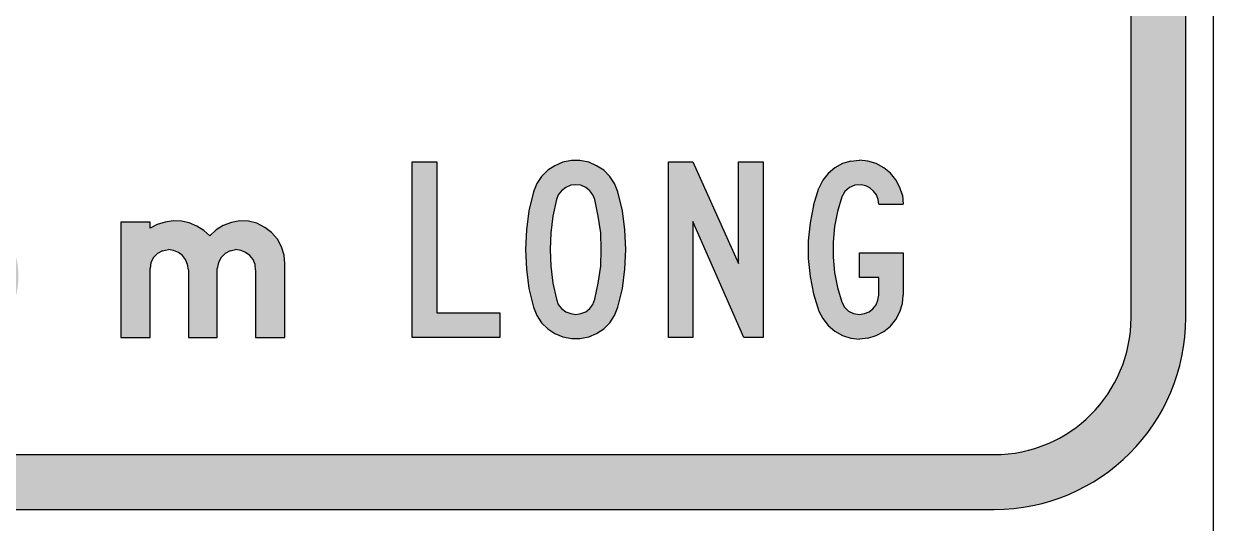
# Model space of a CAD drawing. Extents: x 180.9 to 217.6, y 182.9 to 217.2.
# Drawn here: x 199.52 to 217.62, y 198.24 to 205.83 of the extents above; entities that cross this region are included whole.
import ezdxf

# ---------------------------------------------------------------- set-up
doc = ezdxf.new("R2010")
doc.units = 0
doc.layers.add('L18', color=4, linetype='CONTINUOUS')

msp = doc.modelspace()

# ---------------------------------------------------------------- hatches: boundary and pattern name
at = {"layer": 'L18'}
h = msp.add_hatch(color=256, dxfattribs=at)
edge = h.paths.add_edge_path(flags=16)
edge.add_line((214.283157142012, 215.9774994153332), (184.2831571419953, 215.9774994153332))
edge.add_arc((184.2831571419953, 213.8941660811582), 2.083333334174995, 90, 180)
edge.add_line((182.1998238078203, 213.8941660811582), (182.1998238078203, 201.3609202478166))
edge.add_arc((184.2832404753203, 201.3609202478166), 2.0834166675, 180, 270)
edge.add_line((184.2832404753203, 199.2775035803165), (214.283073808687, 199.2775035803165))
edge.add_arc((214.283073808687, 201.3609202478165), 2.083416667500003, 270, 360)
edge.add_line((216.366490476187, 201.3609202478165), (216.366490476187, 213.8941660811582))
edge.add_arc((214.283157142012, 213.8941660811582), 2.083333334174995, 3.90826559100344e-13, 90.0000000000002)
edge = h.paths.add_edge_path()
edge.add_line((214.283157142012, 216.8108327478332), (184.2831571419953, 216.8108327478332))
edge.add_arc((184.2831571419953, 213.8941660811582), 2.916666666674999, 90, 180)
edge.add_line((181.3664904753203, 213.8941660811582), (181.3664904753203, 201.3609202478166))
edge.add_arc((184.2832404753203, 201.3609202478166), 2.91675, 180, 270)
edge.add_line((184.2832404753203, 198.4441702478165), (214.283073808687, 198.4441702478165))
edge.add_arc((214.283073808687, 201.3609202478165), 2.91675, 270.0000000000002, 360)
edge.add_line((217.199823808687, 201.3609202478165), (217.199823808687, 213.8941660811582))
edge.add_arc((214.283157142012, 213.8941660811582), 2.916666666674999, 0, 90.00000000000027)
h = msp.add_hatch(color=256, dxfattribs=at)
h.paths.add_polyline_path([(197.4846000223134, 201.4340518256571), (197.4602007121398, 201.4324252049788), (197.4363436088589, 201.427726078575), (197.4132094481018, 201.4199544464457), (197.391340436761, 201.4091103085908), (197.3709173104675, 201.3955551362721), (197.3526630117451, 201.3794696651206), (197.3365775405936, 201.3610346307672), (197.3230223682749, 201.3407922401047), (197.31217823042, 201.3189232287639), (197.3044065982906, 201.2957890680067), (197.2995267362559, 201.2717512290949), (197.2980808512086, 201.2475326545523), (197.2995267362559, 201.2231333443787), (197.3044065982906, 201.1990955054669), (197.31217823042, 201.1759613447097), (197.3230223682749, 201.154092333369), (197.3365775405936, 201.1338499427064), (197.3526630117451, 201.115414908353), (197.3709173104675, 201.0993294372016), (197.391340436761, 201.0857742648829), (197.4132094481018, 201.074930127028), (197.4363436088589, 201.0671584948986), (197.4602007121398, 201.0624593684948), (197.4846000223134, 201.0608327478166), (197.508999332487, 201.0624593684948), (197.5328564357678, 201.0671584948986), (197.555990596525, 201.074930127028), (197.5778596078658, 201.0857742648829), (197.5981019985283, 201.0993294372016), (197.6165370328817, 201.115414908353), (197.6326225040332, 201.1338499427064), (197.6461776763518, 201.154092333369), (197.6570218142068, 201.1759613447097), (197.6647934463361, 201.1990955054669), (197.6694925727399, 201.2231333443787), (197.6711191934182, 201.2475326545523), (197.6694925727399, 201.2717512290949), (197.6647934463361, 201.2957890680067), (197.6570218142068, 201.3189232287639), (197.6461776763518, 201.3407922401047), (197.6326225040332, 201.3610346307672), (197.6165370328817, 201.3794696651206), (197.5981019985283, 201.3955551362721), (197.5778596078658, 201.4091103085908), (197.555990596525, 201.4199544464457), (197.5328564357678, 201.427726078575), (197.508999332487, 201.4324252049788)])
h.paths.add_polyline_path([(198.2796933273747, 201.5174784330002), (197.9863593983989, 201.2241445040243), (198.0376883175789, 201.1901662054122), (198.090824593068, 201.1592604125257), (198.1457682248663, 201.1314271253647), (198.202157741712, 201.1068470795602), (198.259812407974, 201.0855202751121), (198.3187322236525, 201.0676274476515), (198.3783749818546, 201.0531685971783), (198.4389214182113, 201.0421437236924), (198.5000100614607, 201.034552827194), (198.5612794403411, 201.0305766433139), (198.6229102904832, 201.030215172052), (198.6843604049945, 201.0334684134085), (198.745449048244, 201.0401556317524), (198.8059954846007, 201.0504575627145), (198.8659997140646, 201.0641934706641), (198.9110028861626, 201.0773871717209), (198.955102380106, 201.0938341141343), (198.9975752533711, 201.113534297904), (199.0386022415889, 201.1363069873994), (199.0778218734976, 201.1621521826203), (199.1148726778353, 201.1908891479359), (199.1497546546019, 201.2223371477152), (199.1822870681667, 201.2561347106964), (199.2121084472678, 201.2924625725104), (199.2392187919051, 201.3307785262645), (199.2724741479936, 201.38517995117), (199.3030184696183, 201.4412079967539), (199.3303095498865, 201.4988626630159), (199.3547088600601, 201.5577824786943), (199.3758549288772, 201.6179674437892), (199.3939284919688, 201.6792368226696), (199.408568078073, 201.7412291440736), (199.4199544228206, 201.8039444080013), (199.4280875262118, 201.8672018788217), (199.4329673882465, 201.930820820904), (199.434232537663, 201.9946204986171), (199.4322444457229, 202.0584201763303), (199.4270031124263, 202.1220391184125), (199.4183278021424, 202.1851158536021), (199.4062185148711, 202.2478311175298), (199.3910367218741, 202.3096427033028), (199.3724209518898, 202.3707313465523), (199.3556125382147, 202.4146501048647), (199.335731618814, 202.4571229781299), (199.3129589293187, 202.4981499663477), (199.2874752053596, 202.5375503338873), (199.2590997113058, 202.5749626094868), (199.2283746540502, 202.6103867931462), (199.1951192979618, 202.6436421492347), (199.1596951143023, 202.6743672064903), (199.1222828387028, 202.7025619649131), (199.0828824711632, 202.7282264245031), (199.0418554829454, 202.7509991139985), (198.9993826096803, 202.7706992977683), (198.9527528169041, 202.7878691827053), (198.9050386103424, 202.8017858262858), (198.8564207256261, 202.8122684928788), (198.8070798983861, 202.8193171824846), (198.7575583355153, 202.8227511594719), (198.7078560370135, 202.8227511594719), (198.6583344741427, 202.8193171824846), (198.6091743825337, 202.8122684928788), (198.5605564978174, 202.8017858262858), (198.5128422912557, 202.7878691827053), (198.4662124984795, 202.7706992977683), (198.4927806362241, 203.35736715572), (199.3458528141453, 203.35736715572), (199.3458528141453, 203.7307669691914), (198.1197422940145, 203.7307669691914), (198.0396764095189, 202.3707313465523), (198.4128954873594, 202.3441632088077), (198.4398250963658, 202.3687432546122), (198.4691042685742, 202.3907930015839), (198.5000100614607, 202.4101317140918), (198.5327232106564, 202.4265786565052), (198.5668822448995, 202.439772357562), (198.6019449572971, 202.4498935528933), (198.6379113478492, 202.4567615068681), (198.6742392096633, 202.4603762194864), (198.7109285427391, 202.4603762194864), (198.7472564045531, 202.4573037137608), (198.7832227951053, 202.4506164954169), (198.8184662431338, 202.4408567713475), (198.8526252773769, 202.4278438059216), (198.8855191622035, 202.4117583347701), (198.916605690721, 202.3926003578931), (198.9460655985602, 202.3707313465523), (198.9713685868883, 202.3479586570569), (198.9943220120146, 202.3228364043597), (199.014925873939, 202.2955453240914), (199.0329994370305, 202.266627623145), (199.0481812300274, 202.2360833015202), (199.0606519885606, 202.20445456611), (199.0698695057373, 202.1715606812834), (199.0761952528193, 202.138124589564), (199.0792677585449, 202.1041462909519), (199.0794484941758, 202.0416117626552), (199.0756530459266, 201.9792579699893), (199.0680621494281, 201.9170849129544), (199.0564950690496, 201.855815534074), (199.0411325404217, 201.7950883620864), (199.0221552991756, 201.7356263395152), (198.9993826096803, 201.6774294663604), (198.9829356672669, 201.6443548459029), (198.9637776903899, 201.6127261104927), (198.94208941468, 201.5829047313916), (198.9178708401374, 201.5548907085997), (198.8914834380237, 201.5290455133788), (198.86310794397, 201.5055498813598), (198.8327443579761, 201.4845845481736), (198.8007541513041, 201.4659687781893), (198.7673180595847, 201.4502447782996), (198.7327975540799, 201.4374125485046), (198.6943008646949, 201.4271106175424), (198.6550812327862, 201.4197004566749), (198.6155001296157, 201.4155435371638), (198.5757382908143, 201.4146398590093), (198.5359764520129, 201.4168086865803), (198.4963953488424, 201.4220500198768), (198.4575371881956, 201.4305445945298), (198.4194019700724, 201.4421116749084), (198.3823511657347, 201.4567512610126), (198.3465655108135, 201.4742826172114), (198.3122257409395, 201.4945250078739)])
h.paths.add_polyline_path([(197.0038703861729, 203.327257559497), (196.9371789383651, 203.23309429579), (196.8733792606519, 203.136762204512), (196.8124713530333, 203.0388034925558), (196.7544552155095, 202.9388566886595), (196.6993308480803, 202.837283264085), (196.6474597220075, 202.7342639544632), (196.5984803660294, 202.6296180241631), (196.5527542514078, 202.5235262088157), (196.5102813781427, 202.4161692440519), (196.4708810106031, 202.3075471298717), (196.43473388442, 202.197840601906), (196.4018399995933, 202.0870496601548), (196.3723800917541, 201.9755357758799), (196.3461734252714, 201.8629374778196), (196.3232200001451, 201.7497969728664), (196.3038812876371, 201.6359335253897), (196.2877958164857, 201.5215278710202), (196.2751443223216, 201.4067607453889), (196.265746069514, 201.2916321484957), (196.2599625293247, 201.1763228159716), (196.2576129661228, 201.0608327478166), (195.8843938882823, 201.0608327478166), (195.8869241871151, 201.1868054825647), (195.8930691985662, 201.3125974816818), (195.9030096582666, 201.4382087451681), (195.9165648305852, 201.5634585373926), (195.9339154511531, 201.6883468583552), (195.9548807843393, 201.8125122367941), (195.9794608301438, 201.9361354083403), (196.0078363241975, 202.058854901732), (196.0398265308696, 202.180670716969), (196.075250714529, 202.3015828540515), (196.1144703464377, 202.4214105773485), (196.1571239553338, 202.539973151229), (196.2032115412172, 202.6572705756932), (196.2527331040881, 202.7729413794791), (196.3056886439463, 202.8873470338486), (196.3620781607919, 202.999945331909), (196.4217209189941, 203.1109170092911), (196.4846169185526, 203.2200813303641), (196.5507661594677, 203.327257559497), (195.5379236838172, 203.327257559497), (195.5379236838172, 203.7274062463439), (197.0038703861729, 203.7274062463439)])
h.paths.add_polyline_path([(194.5783409700681, 202.6339644975189), (194.46989811315, 202.5681411040184), (194.3671378513543, 202.4947409170214), (194.2695866350874, 202.4142374861216), (194.1786651131299, 202.3266308113188), (194.0943732854818, 202.2323944422065), (194.0171847017366, 202.1320019283785), (193.9470993618944, 202.0264003690216), (193.8855379147356, 201.9160633137294), (193.8320268106669, 201.8014643120954), (193.7875131488752, 201.6835504633068), (193.7510498301735, 201.5623217673634), (193.7240575033424, 201.4387253234524), (193.7065361683818, 201.3132346811673), (193.6980122756983, 201.1872704892887), (193.6984858252918, 201.0608327478166), (195.1645953668566, 201.0608327478166), (195.1645953668566, 201.4339898275172), (194.1251540090611, 201.4339898275172), (194.1559347326405, 201.5452739819964), (194.1957128984969, 201.6537168389145), (194.2440149570369, 201.7588448486779), (194.3008409082603, 201.8597109120994), (194.3652436529802, 201.9553679299922), (194.4376967407901, 202.0458159023562), (194.5167795229094, 202.1301077300043), (194.6024919993381, 202.2072963137495), (194.6943606204826, 202.2778552031853), (194.791438287156, 202.3403637495311), (194.8610500774047, 202.3867716096969), (194.9249792725311, 202.4402827137656), (194.9832258725351, 202.5004235121438), (195.0338956790427, 202.5662469056443), (195.0774622416473, 202.6377528942671), (195.1125049115685, 202.7135208292317), (195.1394972383996, 202.792603611351), (195.1574921229537, 202.8740541414379), (195.1664895652307, 202.9569253203054), (195.1660160156372, 203.0402700487665), (195.1565450237666, 203.1236147772275), (195.1385501392126, 203.2050653073145), (195.1110842627879, 203.2836745398402), (195.0755680432732, 203.3594424748048), (195.0315279310751, 203.4304749138341), (194.980384574974, 203.4962983073346), (194.9221379749699, 203.5559655561192), (194.85773523025, 203.6090031105944), (194.7876498904078, 203.6544638715732), (194.7133026042238, 203.6923478390555), (194.6351669212916, 203.7217079138543), (194.5541899407982, 203.742070546376), (194.4713187619306, 203.7539092862142), (194.3964979261531, 203.7562770341819), (194.3216770903755, 203.750120889466), (194.2478033537851, 203.7363879512536), (194.1762973651622, 203.7141311203578), (194.1071591245071, 203.684771045559), (194.0418092806001, 203.6478341772638), (193.9807213830349, 203.6042676146591), (193.9248425309985, 203.5540713577451), (193.875119823678, 203.4981925057087), (193.8310797114798, 203.4371046081435), (193.7941428431846, 203.3717547642366), (193.7647827683858, 203.3026165235814), (193.7429994870835, 203.230636985365), (193.7287929992776, 203.1572367983681), (193.7231104041553, 203.0824159625905), (193.7250046025294, 203.0071215772195), (194.09816168223, 203.0071215772195), (194.1028971781653, 203.0630004292559), (194.1166301163776, 203.1169850829181), (194.13841339768, 203.1686019886127), (194.1682470220723, 203.2154833983721), (194.205657439961, 203.2576293121961), (194.2487504529721, 203.2926719821173), (194.297052511512, 203.3206114081354), (194.3496165163938, 203.3405004910637), (194.4040747196495, 203.3513921317148), (194.4599535716859, 203.353286330089), (194.5153588741288, 203.3466566357795), (194.5688699781975, 203.3310294991931), (194.6195397847051, 203.3068784699231), (194.6654740952774, 203.2751506471567), (194.7057258107273, 203.2363195804874), (194.7388742822743, 203.1918059186956), (194.7649195099184, 203.1420832113752), (194.782440844879, 203.0890456568999), (194.791438287156, 203.0336403544571), (194.7919118367495, 202.9739731056725), (194.7838614936595, 202.9147794064814), (194.767287257886, 202.8574799056644), (194.7431362286161, 202.8030217024086), (194.7114084058497, 202.752351895901), (194.6725773391803, 202.7064175853288), (194.6280636773886, 202.6671129690659)])
h.paths.add_polyline_path([(191.3169993510407, 201.0608327478166), (191.7424493510408, 201.0608327478166), (191.1264993510408, 202.4451327478166), (191.6852993510407, 203.7278327478166), (191.2598493510407, 203.7278327478166), (190.9423493510407, 202.9277327478165), (190.6184993510408, 203.7278327478166), (190.1930493510407, 203.7278327478166), (190.7518493510407, 202.4451327478166), (190.1422493510407, 201.0608327478166), (190.5676993510407, 201.0608327478166), (190.9423493510407, 201.9688827478166)])
h.paths.add_polyline_path([(188.0403993510407, 201.0608327478166), (188.6499993510407, 203.7278327478166), (189.0817993510407, 203.7278327478166), (189.6913993510407, 201.0608327478166), (189.3167493510408, 201.0608327478166), (189.1325993510407, 201.8101327478166), (188.5991993510407, 201.8101327478166), (188.4150493510408, 201.0608327478166)])
h.paths.add_polyline_path([(188.6817493510407, 202.1847827478165), (189.0500493510407, 202.1847827478165), (188.8658993510408, 202.9785327478166)], flags=16)
h.paths.add_polyline_path([(185.6781993510407, 201.0608327478166), (185.6781993510407, 203.7278327478166), (186.1099993510408, 203.7278327478166), (186.5354493510407, 202.2609827478166), (186.9862993510407, 203.7278327478166), (187.4117493510408, 203.7278327478166), (187.4117493510408, 201.0608327478166), (187.0370993510408, 201.0608327478166), (187.0370993510408, 202.5530827478166), (186.5354493510407, 201.0608327478166), (186.0528493510407, 202.5530827478166), (186.0528493510407, 201.0608327478166)])
h.paths.add_polyline_path([(200.9932703974494, 201.0608327478166), (201.4377703974493, 201.0608327478166), (201.4377703974493, 202.1085827478166), (201.4504703974494, 202.1974827478166), (201.4885703974493, 202.2736827478166), (201.5520703974493, 202.3371827478165), (201.6282703974493, 202.3752827478166), (201.7171703974493, 202.3943327478166), (201.7933703974493, 202.3816327478166), (201.8695703974493, 202.3498827478166), (201.9330703974493, 202.3054327478166), (201.9775203974493, 202.2419327478165), (202.0092703974493, 202.1657327478165), (202.0219703974493, 202.0895327478166), (202.0219703974493, 201.0608327478166), (202.4601203974493, 201.0608327478166), (202.4601203974493, 202.1085827478166), (202.4791703974493, 202.1974827478166), (202.5172703974493, 202.2736827478166), (202.5807703974493, 202.3371827478165), (202.6569703974493, 202.3752827478166), (202.7395203974493, 202.3943327478166), (202.8220703974493, 202.3816327478166), (202.8919203974493, 202.3498827478166), (202.9554203974493, 202.3054327478166), (203.0062203974493, 202.2419327478165), (203.0379703974493, 202.1657327478165), (203.0443203974493, 202.0895327478166), (203.0443203974493, 201.0608327478166), (203.4888203974493, 201.0608327478166), (203.4888203974493, 202.1847827478165), (203.4761203974493, 202.3117827478166), (203.4380203974493, 202.4387827478166), (203.3745203974493, 202.5530827478166), (203.2856203974493, 202.6546827478166), (203.1840203974493, 202.7308827478166), (203.0633703974493, 202.7943827478165), (202.9363703974493, 202.8261327478166), (202.8030203974493, 202.8324827478166), (202.6760203974493, 202.8070827478166), (202.5490203974493, 202.7626327478166), (202.4410703974493, 202.6927827478166), (202.3458203974493, 202.6038827478166), (202.2569203974493, 202.6864327478166), (202.1489703974493, 202.7499327478166), (202.0346703974493, 202.8007327478166), (201.9140203974493, 202.8261327478166), (201.7870203974493, 202.8324827478166), (201.6663703974493, 202.8134327478166), (201.5457203974493, 202.7753327478165), (201.4377703974493, 202.7181827478166), (201.4377703974493, 202.8134327478166), (200.9932703974494, 202.8134327478166)])
h.paths.add_polyline_path([(212.5254347211668, 201.7021827478166), (212.5254347211668, 201.9688827478166), (212.2333347211668, 201.9688827478166), (212.2333347211668, 202.3435327478166), (212.9000847211668, 202.3435327478166), (212.9000847211668, 201.7021827478166), (212.8873847211668, 201.5751827478166), (212.8492847211668, 201.4481827478166), (212.7857847211668, 201.3338827478166), (212.7032347211668, 201.2322827478166), (212.6016347211668, 201.1497327478166), (212.4873347211668, 201.0862327478166), (212.3603347211668, 201.0481327478166), (212.2333347211668, 201.0354327478166), (212.0999847211668, 201.0481327478166), (211.9729847211668, 201.0862327478166), (211.8586847211668, 201.1560827478166), (211.7570847211668, 201.2386327478166), (211.6745347211668, 201.3465827478166), (211.6173847211668, 201.4608827478166), (211.5348347211668, 201.7212327478165), (211.4840347211668, 201.9879327478166), (211.4522847211668, 202.2609827478166), (211.4522847211668, 202.5276827478166), (211.4840347211668, 202.8007327478166), (211.5348347211668, 203.0674327478166), (211.6173847211668, 203.3277827478166), (211.6745347211668, 203.4484327478166), (211.7570847211668, 203.5500327478165), (211.8586847211668, 203.6389327478166), (211.9729847211668, 203.7024327478165), (212.0999847211668, 203.7405327478166), (212.2333347211668, 203.7532327478166), (212.3603347211668, 203.7405327478166), (212.4873347211668, 203.7024327478165), (212.6016347211668, 203.6389327478166), (212.7032347211668, 203.5563827478165), (212.7857847211668, 203.4547827478166), (212.8492847211668, 203.3404827478166), (212.8873847211668, 203.2198327478166), (212.9000847211668, 203.0864827478165), (212.5254347211668, 203.0864827478165), (212.5190847211668, 203.1563327478165), (212.4936847211668, 203.2261827478166), (212.4492347211668, 203.2833327478166), (212.3920847211668, 203.3341327478166), (212.3285847211668, 203.3658827478166), (212.2587347211668, 203.3785827478166), (212.1634847211668, 203.3722327478166), (212.0809347211668, 203.3404827478166), (212.0110847211668, 203.2769827478166), (211.9666347211668, 203.1944327478166), (211.8967847211668, 202.9721827478166), (211.8523347211668, 202.7435827478166), (211.8332847211668, 202.5086327478166), (211.8332847211668, 202.2800327478166), (211.8523347211668, 202.0450827478166), (211.8967847211668, 201.8164827478166), (211.9666347211668, 201.5942327478166), (212.0047347211668, 201.5180327478166), (212.0682347211668, 201.4608827478166), (212.1444347211668, 201.4227827478166), (212.2333347211668, 201.4100827478165), (212.3095347211668, 201.4227827478166), (212.3793847211668, 201.4481827478166), (212.4365347211668, 201.4926327478166), (212.4873347211668, 201.5561327478165), (212.5127347211668, 201.6259827478166)])
h.paths.add_polyline_path([(209.3250347211668, 201.0608327478166), (209.3250347211668, 203.7278327478166), (209.6996847211668, 203.7278327478166), (210.3918347211668, 202.1847827478165), (210.3918347211668, 203.7278327478166), (210.7664847211668, 203.7278327478166), (210.7664847211668, 201.0608327478166), (210.4743847211668, 201.0608327478166), (209.6996847211668, 202.8197827478166), (209.6996847211668, 201.0608327478166)])
h.paths.add_polyline_path([(208.5566847211668, 201.5180327478166), (208.6265347211668, 201.8037827478166), (208.6646347211668, 202.0958827478166), (208.6773347211668, 202.3943327478166), (208.6646347211668, 202.6927827478166), (208.6265347211668, 202.9848827478166), (208.5566847211668, 203.2706327478166), (208.5058847211668, 203.3976327478165), (208.4360347211668, 203.5055827478166), (208.3407847211668, 203.6008327478166), (208.2328347211668, 203.6706827478166), (208.1121847211668, 203.7214827478166), (207.9788347211668, 203.7468827478166), (207.8518347211668, 203.7468827478166), (207.7184847211668, 203.7214827478166), (207.5978347211668, 203.6706827478166), (207.4898847211668, 203.6008327478166), (207.3946347211668, 203.5055827478166), (207.3247847211668, 203.3976327478165), (207.2739847211668, 203.2706327478166), (207.2041347211668, 202.9848827478166), (207.1660347211668, 202.6927827478166), (207.1533347211668, 202.3943327478166), (207.1660347211668, 202.0958827478166), (207.2041347211668, 201.8037827478166), (207.2739847211668, 201.5180327478166), (207.3247847211668, 201.3910327478166), (207.3946347211668, 201.2830827478166), (207.4898847211668, 201.1878327478166), (207.5978347211668, 201.1179827478166), (207.7184847211668, 201.0671827478166), (207.8518347211668, 201.0417827478166), (207.9788347211668, 201.0417827478166), (208.1121847211668, 201.0671827478166), (208.2328347211668, 201.1179827478166), (208.3407847211668, 201.1878327478166), (208.4360347211668, 201.2830827478166), (208.5058847211668, 201.3910327478166)])
h.paths.add_polyline_path([(208.2074347211668, 201.6386827478166), (208.2582347211668, 201.8863327478166), (208.2963347211668, 202.1403327478166), (208.3026847211668, 202.3943327478166), (208.2963347211668, 202.6483327478166), (208.2582347211668, 202.9023327478166), (208.2074347211668, 203.1563327478165), (208.1756847211668, 203.2261827478166), (208.1312347211668, 203.2896827478166), (208.0677347211668, 203.3404827478166), (207.9915347211668, 203.3722327478166), (207.9153347211668, 203.3785827478166), (207.8391347211668, 203.3722327478166), (207.7629347211668, 203.3404827478166), (207.6994347211668, 203.2896827478166), (207.6486347211668, 203.2261827478166), (207.6232347211668, 203.1563327478165), (207.5660847211668, 202.9023327478166), (207.5343347211668, 202.6483327478166), (207.5279847211668, 202.3943327478166), (207.5343347211668, 202.1403327478166), (207.5660847211668, 201.8863327478166), (207.6232347211668, 201.6386827478166), (207.6486347211668, 201.5624827478165), (207.6994347211668, 201.4989827478166), (207.7629347211668, 201.4481827478166), (207.8391347211668, 201.4227827478166), (207.9153347211668, 201.4100827478165), (207.9915347211668, 201.4227827478166), (208.0677347211668, 201.4481827478166), (208.1312347211668, 201.4989827478166), (208.1756847211668, 201.5624827478165)], flags=16)
h.paths.add_polyline_path([(205.4261347211668, 201.0608327478166), (205.4261347211668, 203.7278327478166), (205.8007847211668, 203.7278327478166), (205.8007847211668, 201.4354827478166), (206.7596347211668, 201.4354827478166), (206.7596347211668, 201.0608327478166)])

# ---------------------------------------------------------------- linework, layer by layer
for p, q in [((205.4261347211668, 203.7278327478166), (205.8007847211668, 203.7278327478166)), ((205.4261347211668, 201.0608327478166), (205.4261347211668, 203.7278327478166)), ((205.8007847211668, 203.7278327478166), (205.8007847211668, 201.4354827478166)), ((207.5978347211668, 203.6706827478166), (207.4898847211668, 203.6008327478166)), ((207.7184847211668, 203.7214827478166), (207.5978347211668, 203.6706827478166)), ((207.8518347211668, 203.7468827478166), (207.7184847211668, 203.7214827478166)), ((207.9788347211668, 203.7468827478166), (207.8518347211668, 203.7468827478166)), ((208.1121847211668, 203.7214827478166), (207.9788347211668, 203.7468827478166)), ((208.2328347211668, 203.6706827478166), (208.1121847211668, 203.7214827478166)), ((208.3407847211668, 203.6008327478166), (208.2328347211668, 203.6706827478166)), ((209.3250347211668, 203.7278327478166), (209.6996847211668, 203.7278327478166)), ((209.3250347211668, 201.0608327478166), (209.3250347211668, 203.7278327478166)), ((209.6996847211668, 203.7278327478166), (210.3918347211668, 202.1847827478165)), ((210.3918347211668, 203.7278327478166), (210.7664847211668, 203.7278327478166)), ((210.3918347211668, 202.1847827478165), (210.3918347211668, 203.7278327478166)), ((210.7664847211668, 203.7278327478166), (210.7664847211668, 201.0608327478166)), ((211.8586847211668, 203.6389327478166), (211.7570847211668, 203.5500327478165)), ((211.9729847211668, 203.7024327478165), (211.8586847211668, 203.6389327478166)), ((212.0999847211668, 203.7405327478166), (211.9729847211668, 203.7024327478165)), ((212.0999847211668, 203.7405327478166), (212.2333347211668, 203.7532327478166)), ((212.3603347211668, 203.7405327478166), (212.2333347211668, 203.7532327478166)), ((212.4873347211668, 203.7024327478165), (212.3603347211668, 203.7405327478166)), ((212.6016347211668, 203.6389327478166), (212.4873347211668, 203.7024327478165)), ((212.7032347211668, 203.5563827478165), (212.6016347211668, 203.6389327478166)), ((207.3946347211668, 203.5055827478166), (207.3247847211668, 203.3976327478165)), ((207.4898847211668, 203.6008327478166), (207.3946347211668, 203.5055827478166)), ((208.4360347211668, 203.5055827478166), (208.3407847211668, 203.6008327478166)), ((208.5058847211668, 203.3976327478165), (208.4360347211668, 203.5055827478166)), ((211.7570847211668, 203.5500327478165), (211.6745347211668, 203.4484327478166)), ((212.7857847211668, 203.4547827478166), (212.7032347211668, 203.5563827478165)), ((212.8492847211668, 203.3404827478166), (212.7857847211668, 203.4547827478166)), ((207.2739847211668, 203.2706327478166), (207.2041347211668, 202.9848827478166)), ((207.3247847211668, 203.3976327478165), (207.2739847211668, 203.2706327478166)), ((207.6994347211668, 203.2896827478166), (207.6486347211668, 203.2261827478166)), ((207.7629347211668, 203.3404827478166), (207.6994347211668, 203.2896827478166)), ((207.8391347211668, 203.3722327478166), (207.7629347211668, 203.3404827478166)), ((207.9153347211668, 203.3785827478166), (207.8391347211668, 203.3722327478166)), ((207.9915347211668, 203.3722327478166), (207.9153347211668, 203.3785827478166)), ((208.0677347211668, 203.3404827478166), (207.9915347211668, 203.3722327478166)), ((208.1312347211668, 203.2896827478166), (208.0677347211668, 203.3404827478166)), ((208.1756847211668, 203.2261827478166), (208.1312347211668, 203.2896827478166)), ((208.5566847211668, 203.2706327478166), (208.5058847211668, 203.3976327478165)), ((208.6265347211668, 202.9848827478166), (208.5566847211668, 203.2706327478166)), ((211.5348347211668, 203.0674327478166), (211.6173847211668, 203.3277827478166)), ((211.6745347211668, 203.4484327478166), (211.6173847211668, 203.3277827478166)), ((212.0110847211668, 203.2769827478166), (211.9666347211668, 203.1944327478166)), ((212.0809347211668, 203.3404827478166), (212.0110847211668, 203.2769827478166)), ((212.1634847211668, 203.3722327478166), (212.0809347211668, 203.3404827478166)), ((212.2587347211668, 203.3785827478166), (212.1634847211668, 203.3722327478166)), ((212.3285847211668, 203.3658827478166), (212.2587347211668, 203.3785827478166)), ((212.3920847211668, 203.3341327478166), (212.3285847211668, 203.3658827478166)), ((212.4492347211668, 203.2833327478166), (212.3920847211668, 203.3341327478166)), ((212.4936847211668, 203.2261827478166), (212.4492347211668, 203.2833327478166)), ((212.8873847211668, 203.2198327478166), (212.8492847211668, 203.3404827478166)), ((207.6232347211668, 203.1563327478165), (207.5660847211668, 202.9023327478166)), ((207.6486347211668, 203.2261827478166), (207.6232347211668, 203.1563327478165)), ((208.2074347211668, 203.1563327478165), (208.1756847211668, 203.2261827478166)), ((208.2582347211668, 202.9023327478166), (208.2074347211668, 203.1563327478165)), ((211.9666347211668, 203.1944327478166), (211.8967847211668, 202.9721827478166)), ((212.5190847211668, 203.1563327478165), (212.4936847211668, 203.2261827478166)), ((212.5254347211668, 203.0864827478165), (212.5190847211668, 203.1563327478165)), ((212.8873847211668, 203.2198327478166), (212.9000847211668, 203.0864827478165)), ((207.2041347211668, 202.9848827478166), (207.1660347211668, 202.6927827478166)), ((208.6646347211668, 202.6927827478166), (208.6265347211668, 202.9848827478166)), ((211.5348347211668, 203.0674327478166), (211.4840347211668, 202.8007327478166)), ((211.8967847211668, 202.9721827478166), (211.8523347211668, 202.7435827478166)), ((212.5254347211668, 203.0864827478165), (212.9000847211668, 203.0864827478165)), ((200.9932703974494, 202.8134327478166), (200.9932703974494, 201.0608327478166)), ((201.4377703974493, 202.8134327478166), (200.9932703974494, 202.8134327478166)), ((201.4377703974493, 202.7181827478166), (201.4377703974493, 202.8134327478166)), ((201.5457203974493, 202.7753327478165), (201.4377703974493, 202.7181827478166)), ((201.6663703974493, 202.8134327478166), (201.5457203974493, 202.7753327478165)), ((201.7870203974493, 202.8324827478166), (201.6663703974493, 202.8134327478166)), ((201.9140203974493, 202.8261327478166), (201.7870203974493, 202.8324827478166)), ((202.0346703974493, 202.8007327478166), (201.9140203974493, 202.8261327478166)), ((202.1489703974493, 202.7499327478166), (202.0346703974493, 202.8007327478166)), ((202.2569203974493, 202.6864327478166), (202.1489703974493, 202.7499327478166)), ((202.5490203974493, 202.7626327478166), (202.4410703974493, 202.6927827478166)), ((202.6760203974493, 202.8070827478166), (202.5490203974493, 202.7626327478166)), ((202.8030203974493, 202.8324827478166), (202.6760203974493, 202.8070827478166)), ((202.9363703974493, 202.8261327478166), (202.8030203974493, 202.8324827478166)), ((203.0633703974493, 202.7943827478165), (202.9363703974493, 202.8261327478166)), ((203.1840203974493, 202.7308827478166), (203.0633703974493, 202.7943827478165)), ((203.2856203974493, 202.6546827478166), (203.1840203974493, 202.7308827478166)), ((207.5660847211668, 202.9023327478166), (207.5343347211668, 202.6483327478166)), ((208.2963347211668, 202.6483327478166), (208.2582347211668, 202.9023327478166)), ((209.6996847211668, 202.8197827478166), (209.6996847211668, 201.0608327478166)), ((210.4743847211668, 201.0608327478166), (209.6996847211668, 202.8197827478166)), ((211.4840347211668, 202.8007327478166), (211.4522847211668, 202.5276827478166)), ((211.8523347211668, 202.7435827478166), (211.8332847211668, 202.5086327478166)), ((202.3458203974493, 202.6038827478166), (202.2569203974493, 202.6864327478166)), ((202.4410703974493, 202.6927827478166), (202.3458203974493, 202.6038827478166)), ((203.3745203974493, 202.5530827478166), (203.2856203974493, 202.6546827478166)), ((203.4380203974493, 202.4387827478166), (203.3745203974493, 202.5530827478166)), ((207.1660347211668, 202.6927827478166), (207.1533347211668, 202.3943327478166)), ((207.5343347211668, 202.6483327478166), (207.5279847211668, 202.3943327478166)), ((208.3026847211668, 202.3943327478166), (208.2963347211668, 202.6483327478166)), ((208.6773347211668, 202.3943327478166), (208.6646347211668, 202.6927827478166)), ((201.6282703974493, 202.3752827478166), (201.5520703974493, 202.3371827478165)), ((201.6282703974493, 202.3752827478166), (201.7171703974493, 202.3943327478166)), ((201.7933703974493, 202.3816327478166), (201.7171703974493, 202.3943327478166)), ((201.8695703974493, 202.3498827478166), (201.7933703974493, 202.3816327478166)), ((202.6569703974493, 202.3752827478166), (202.5807703974493, 202.3371827478165)), ((202.6569703974493, 202.3752827478166), (202.7395203974493, 202.3943327478166)), ((202.8220703974493, 202.3816327478166), (202.7395203974493, 202.3943327478166)), ((202.8919203974493, 202.3498827478166), (202.8220703974493, 202.3816327478166)), ((203.4761203974493, 202.3117827478166), (203.4380203974493, 202.4387827478166)), ((207.1533347211668, 202.3943327478166), (207.1660347211668, 202.0958827478166)), ((207.5279847211668, 202.3943327478166), (207.5343347211668, 202.1403327478166)), ((208.2963347211668, 202.1403327478166), (208.3026847211668, 202.3943327478166)), ((208.6646347211668, 202.0958827478166), (208.6773347211668, 202.3943327478166)), ((211.4522847211668, 202.5276827478166), (211.4522847211668, 202.2609827478166)), ((211.8332847211668, 202.5086327478166), (211.8332847211668, 202.2800327478166)), ((201.4504703974494, 202.1974827478166), (201.4377703974493, 202.1085827478166)), ((201.4885703974493, 202.2736827478166), (201.4504703974494, 202.1974827478166)), ((201.5520703974493, 202.3371827478165), (201.4885703974493, 202.2736827478166)), ((201.9330703974493, 202.3054327478166), (201.8695703974493, 202.3498827478166)), ((201.9775203974493, 202.2419327478165), (201.9330703974493, 202.3054327478166)), ((202.0092703974493, 202.1657327478165), (201.9775203974493, 202.2419327478165)), ((202.4791703974493, 202.1974827478166), (202.4601203974493, 202.1085827478166)), ((202.5172703974493, 202.2736827478166), (202.4791703974493, 202.1974827478166)), ((202.5807703974493, 202.3371827478165), (202.5172703974493, 202.2736827478166)), ((202.9554203974493, 202.3054327478166), (202.8919203974493, 202.3498827478166)), ((203.0062203974493, 202.2419327478165), (202.9554203974493, 202.3054327478166)), ((203.0379703974493, 202.1657327478165), (203.0062203974493, 202.2419327478165)), ((203.4888203974493, 202.1847827478165), (203.4761203974493, 202.3117827478166)), ((203.4888203974493, 201.0608327478166), (203.4888203974493, 202.1847827478165)), ((211.4522847211668, 202.2609827478166), (211.4840347211668, 201.9879327478166)), ((211.8332847211668, 202.2800327478166), (211.8523347211668, 202.0450827478166)), ((212.2333347211668, 202.3435327478166), (212.9000847211668, 202.3435327478166)), ((212.2333347211668, 201.9688827478166), (212.2333347211668, 202.3435327478166)), ((212.9000847211668, 202.3435327478166), (212.9000847211668, 201.7021827478166)), ((201.4377703974493, 201.0608327478166), (201.4377703974493, 202.1085827478166)), ((202.0219703974493, 202.0895327478166), (202.0092703974493, 202.1657327478165)), ((202.0219703974493, 202.0895327478166), (202.0219703974493, 201.0608327478166)), ((202.4601203974493, 201.0608327478166), (202.4601203974493, 202.1085827478166)), ((203.0443203974493, 202.0895327478166), (203.0379703974493, 202.1657327478165)), ((203.0443203974493, 202.0895327478166), (203.0443203974493, 201.0608327478166)), ((207.1660347211668, 202.0958827478166), (207.2041347211668, 201.8037827478166)), ((207.5343347211668, 202.1403327478166), (207.5660847211668, 201.8863327478166)), ((208.2582347211668, 201.8863327478166), (208.2963347211668, 202.1403327478166)), ((208.6265347211668, 201.8037827478166), (208.6646347211668, 202.0958827478166)), ((211.8523347211668, 202.0450827478166), (211.8967847211668, 201.8164827478166)), ((207.5660847211668, 201.8863327478166), (207.6232347211668, 201.6386827478166)), ((208.2074347211668, 201.6386827478166), (208.2582347211668, 201.8863327478166)), ((211.4840347211668, 201.9879327478166), (211.5348347211668, 201.7212327478165)), ((212.5254347211668, 201.9688827478166), (212.2333347211668, 201.9688827478166)), ((212.5254347211668, 201.7021827478166), (212.5254347211668, 201.9688827478166)), ((207.2041347211668, 201.8037827478166), (207.2739847211668, 201.5180327478166)), ((208.5566847211668, 201.5180327478166), (208.6265347211668, 201.8037827478166)), ((211.5348347211668, 201.7212327478165), (211.6173847211668, 201.4608827478166)), ((211.8967847211668, 201.8164827478166), (211.9666347211668, 201.5942327478166)), ((212.5127347211668, 201.6259827478166), (212.5254347211668, 201.7021827478166)), ((212.8873847211668, 201.5751827478166), (212.9000847211668, 201.7021827478166)), ((207.2739847211668, 201.5180327478166), (207.3247847211668, 201.3910327478166)), ((207.6232347211668, 201.6386827478166), (207.6486347211668, 201.5624827478165)), ((207.6486347211668, 201.5624827478165), (207.6994347211668, 201.4989827478166)), ((207.6994347211668, 201.4989827478166), (207.7629347211668, 201.4481827478166)), ((208.0677347211668, 201.4481827478166), (208.1312347211668, 201.4989827478166)), ((208.1312347211668, 201.4989827478166), (208.1756847211668, 201.5624827478165)), ((208.1756847211668, 201.5624827478165), (208.2074347211668, 201.6386827478166)), ((208.5058847211668, 201.3910327478166), (208.5566847211668, 201.5180327478166)), ((211.6173847211668, 201.4608827478166), (211.6745347211668, 201.3465827478166)), ((211.9666347211668, 201.5942327478166), (212.0047347211668, 201.5180327478166)), ((212.0047347211668, 201.5180327478166), (212.0682347211668, 201.4608827478166)), ((212.0682347211668, 201.4608827478166), (212.1444347211668, 201.4227827478166)), ((212.3793847211668, 201.4481827478166), (212.4365347211668, 201.4926327478166)), ((212.4365347211668, 201.4926327478166), (212.4873347211668, 201.5561327478165)), ((212.4873347211668, 201.5561327478165), (212.5127347211668, 201.6259827478166)), ((212.8492847211668, 201.4481827478166), (212.8873847211668, 201.5751827478166)), ((205.8007847211668, 201.4354827478166), (206.7596347211668, 201.4354827478166)), ((206.7596347211668, 201.4354827478166), (206.7596347211668, 201.0608327478166)), ((207.3247847211668, 201.3910327478166), (207.3946347211668, 201.2830827478166)), ((207.3946347211668, 201.2830827478166), (207.4898847211668, 201.1878327478166)), ((207.7629347211668, 201.4481827478166), (207.8391347211668, 201.4227827478166)), ((207.8391347211668, 201.4227827478166), (207.9153347211668, 201.4100827478165)), ((207.9153347211668, 201.4100827478165), (207.9915347211668, 201.4227827478166)), ((207.9915347211668, 201.4227827478166), (208.0677347211668, 201.4481827478166)), ((208.3407847211668, 201.1878327478166), (208.4360347211668, 201.2830827478166)), ((208.4360347211668, 201.2830827478166), (208.5058847211668, 201.3910327478166)), ((211.6745347211668, 201.3465827478166), (211.7570847211668, 201.2386327478166)), ((212.1444347211668, 201.4227827478166), (212.2333347211668, 201.4100827478165)), ((212.2333347211668, 201.4100827478165), (212.3095347211668, 201.4227827478166)), ((212.3095347211668, 201.4227827478166), (212.3793847211668, 201.4481827478166)), ((212.7032347211668, 201.2322827478166), (212.7857847211668, 201.3338827478166)), ((212.7857847211668, 201.3338827478166), (212.8492847211668, 201.4481827478166)), ((207.4898847211668, 201.1878327478166), (207.5978347211668, 201.1179827478166)), ((207.5978347211668, 201.1179827478166), (207.7184847211668, 201.0671827478166)), ((208.1121847211668, 201.0671827478166), (208.2328347211668, 201.1179827478166)), ((208.2328347211668, 201.1179827478166), (208.3407847211668, 201.1878327478166)), ((211.7570847211668, 201.2386327478166), (211.8586847211668, 201.1560827478166)), ((211.8586847211668, 201.1560827478166), (211.9729847211668, 201.0862327478166)), ((212.4873347211668, 201.0862327478166), (212.6016347211668, 201.1497327478166)), ((212.6016347211668, 201.1497327478166), (212.7032347211668, 201.2322827478166)), ((200.9932703974494, 201.0608327478166), (201.4377703974493, 201.0608327478166)), ((202.0219703974493, 201.0608327478166), (202.4601203974493, 201.0608327478166)), ((203.0443203974493, 201.0608327478166), (203.4888203974493, 201.0608327478166)), ((206.7596347211668, 201.0608327478166), (205.4261347211668, 201.0608327478166)), ((207.7184847211668, 201.0671827478166), (207.8518347211668, 201.0417827478166)), ((207.8518347211668, 201.0417827478166), (207.9788347211668, 201.0417827478166)), ((207.9788347211668, 201.0417827478166), (208.1121847211668, 201.0671827478166)), ((209.6996847211668, 201.0608327478166), (209.3250347211668, 201.0608327478166)), ((210.7664847211668, 201.0608327478166), (210.4743847211668, 201.0608327478166)), ((211.9729847211668, 201.0862327478166), (212.0999847211668, 201.0481327478166)), ((212.0999847211668, 201.0481327478166), (212.2333347211668, 201.0354327478166)), ((212.3603347211668, 201.0481327478166), (212.2333347211668, 201.0354327478166)), ((212.3603347211668, 201.0481327478166), (212.4873347211668, 201.0862327478166))]:
    msp.add_line(p, q, dxfattribs=at)
for points in [[(184.2831571419953, 186.6608327478166, -0.414213562373095), (180.9498238086703, 189.9941660811416), (180.9498238086703, 213.8941660811582, -0.4142135623730951), (184.2831571419953, 217.2274994144832), (214.283157142012, 217.2274994144832, -0.4142135623730949), (217.616490475337, 213.8941660811582), (217.616490475337, 189.9941660811415, -0.414213562373095), (214.283157142012, 186.6608327478166)], [(214.283157142012, 216.8108327478332), (184.2831571419953, 216.8108327478332, 0.414213562373095), (181.3664904753203, 213.8941660811582), (181.3664904753203, 201.3609202478166, 0.4142135623730948), (184.2832404753203, 198.4441702478165), (214.283073808687, 198.4441702478165, 0.414213562373095), (217.199823808687, 201.3609202478165), (217.199823808687, 213.8941660811582, 0.4142135623730965)], [(214.283157142012, 215.9774994153332), (184.2831571419953, 215.9774994153332, 0.4142135623730944), (182.1998238078203, 213.8941660811582), (182.1998238078203, 201.3609202478166, 0.4142135623730954), (184.2832404753203, 199.2775035803165), (214.283073808687, 199.2775035803165, 0.4142135623730949), (216.366490476187, 201.3609202478165), (216.366490476187, 213.8941660811582, 0.4142135623730949)]]:
    msp.add_lwpolyline(points, format="xyb", close=True, dxfattribs=at)

doc.saveas('drawing.dxf')
